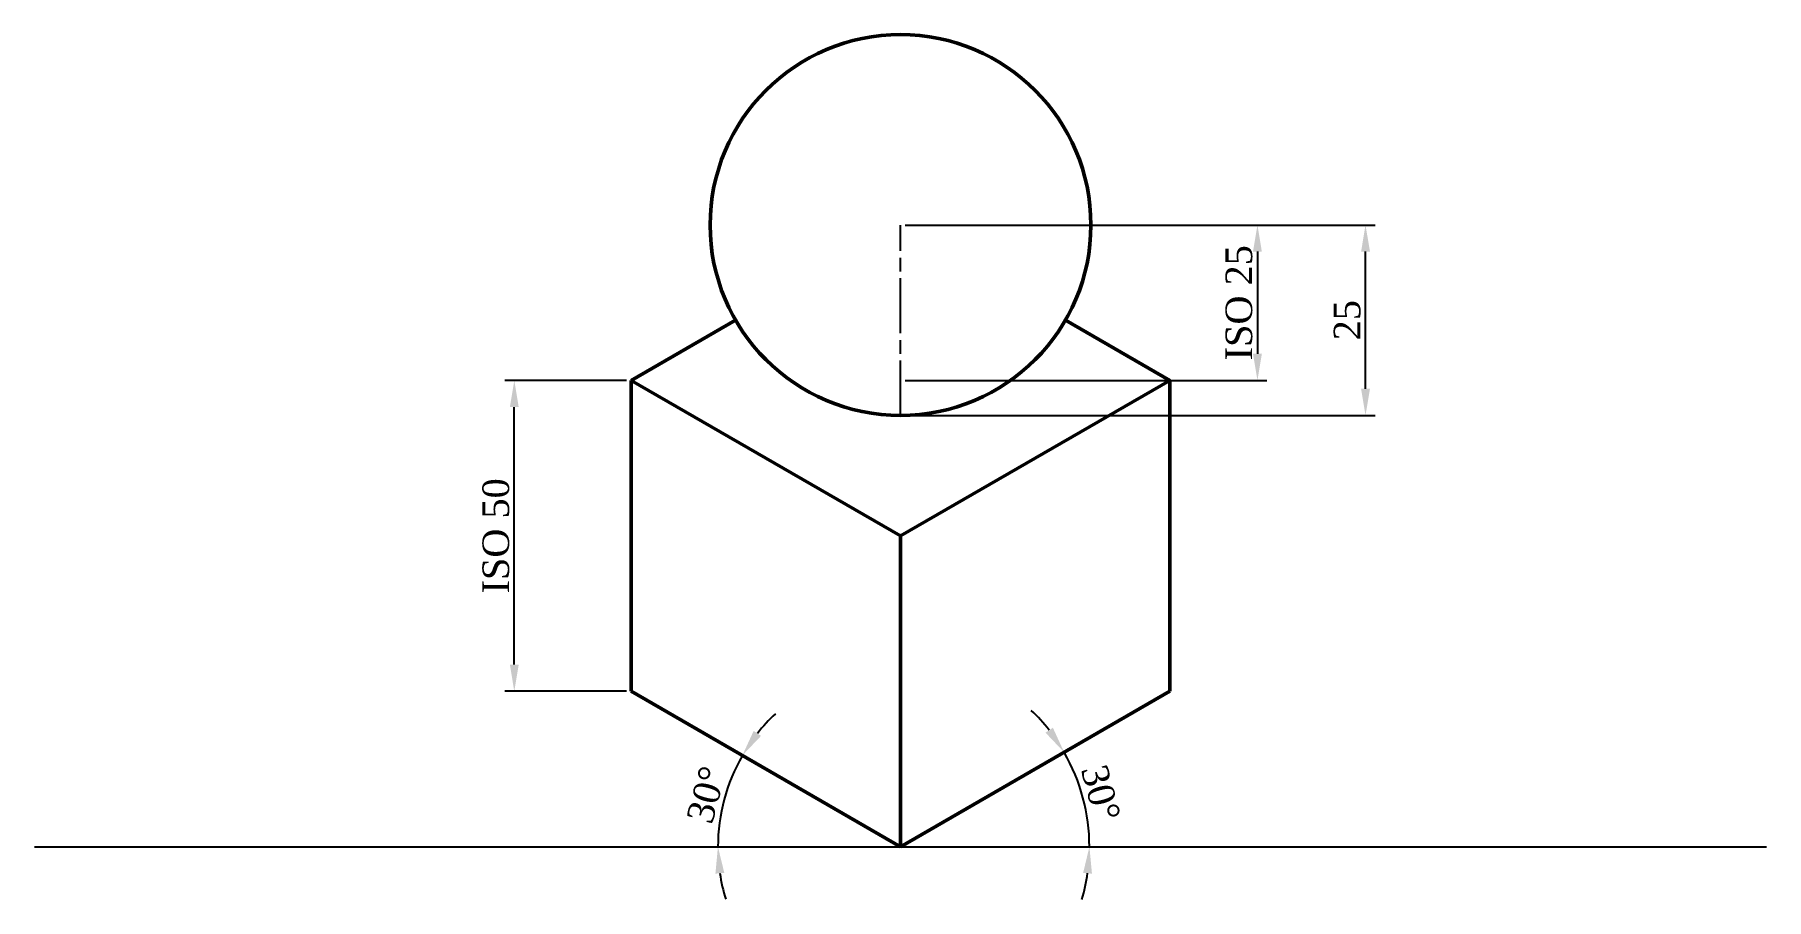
# Paper-space layout 'iso1' of a CAD drawing. Header units: millimetres. Extents: x 24 to 251, y 19 to 133.
import ezdxf

# ---------------------------------------------------------------- set-up
doc = ezdxf.new("R2010")
doc.units = ezdxf.units.MM
doc.linetypes.add('ACAD_ISO08W100', pattern=[36, 24, -3, 6, -3])
doc.styles.get("Standard").update_dxf_attribs({"font": 'times.ttf', "height": 3.5})
doc.dimstyles.new('ISO-25', dxfattribs={"dimtxt": 3.5, "dimasz": 3.5, "dimexe": 1.25, "dimexo": 0.625, "dimtad": 1, "dimtoh": 1, "dimdsep": 46, "dimtxsty": 'Standard', "dimcen": 2.5, "dimadec": 0, "dimazin": 2, "dimtfac": 1, "dimtmove": 0, "dimatfit": 3, "dimfxl": 1, "dimarcsym": 0})

# ---------------------------------------------------------------- blocks, each defined once
blk = doc.blocks.new('*D15')
at = {"color": 0, "lineweight": -2, "transparency": 16777216}
for start, end in [(133.2551, 141.6276), (150, 180), (188.3724, 196.7449)]:
    blk.add_arc((137.45, 25.92), 23.97, start, end, dxfattribs=at)
at = {"color": 0, "transparency": 16777216}
for points in [[(119.14, 40.47), (118.17, 41.13), (116.69, 37.91)], [(113.15, 22.39), (114.32, 22.47), (113.48, 25.92)]]:
    blk.add_solid(points, dxfattribs=at)
at = {"layer": 'Defpoints', "color": 0, "transparency": 16777216}
for p in [(102.1, 46.33), (114.92, 34.12), (23.76, 25.92), (137.45, 25.92), (251.15, 25.92)]:
    blk.add_point(p, dxfattribs=at)
at = {"color": 0, "transparency": 16777216, "insert": (111.97, 32.75), "char_height": 3.5, "attachment_point": 5, "rotation": 75}
blk.add_mtext('30°', dxfattribs=at)
blk = doc.blocks.new('*D16')
at = {"color": 0, "lineweight": -2, "transparency": 16777216}
for start, end in [(38.0904, 46.1808), (0, 30), (343.8192, 351.9096)]:
    blk.add_arc((137.45, 25.92), 24.81, start, end, dxfattribs=at)
at = {"color": 0, "transparency": 16777216}
for points in [[(157.46, 41.55), (156.49, 40.9), (158.94, 38.32)], [(161.43, 22.47), (162.59, 22.39), (162.26, 25.92)]]:
    blk.add_solid(points, dxfattribs=at)
at = {"layer": 'Defpoints', "color": 0, "transparency": 16777216}
for p in [(172.8, 46.33), (161.88, 30.23), (23.76, 25.92), (137.45, 25.92), (251.15, 25.92)]:
    blk.add_point(p, dxfattribs=at)
at = {"color": 0, "transparency": 16777216, "insert": (163.74, 32.96), "char_height": 3.5, "attachment_point": 5, "rotation": 285}
blk.add_mtext('30°', dxfattribs=at)
blk = doc.blocks.new('*D17')
at = {"color": 0, "lineweight": -2, "transparency": 16777216}
for p, q in [((138.08, 107.56), (199.76, 107.56)), ((198.51, 86.06), (198.51, 104.06)), ((138.08, 82.56), (199.76, 82.56))]:
    blk.add_line(p, q, dxfattribs=at)
at = {"color": 0, "transparency": 16777216}
for points in [[(197.93, 104.06), (199.1, 104.06), (198.51, 107.56)], [(197.93, 86.06), (199.1, 86.06), (198.51, 82.56)]]:
    blk.add_solid(points, dxfattribs=at)
at = {"layer": 'Defpoints', "color": 0, "transparency": 16777216}
for p in [(137.45, 107.56), (198.51, 107.56), (137.45, 82.56)]:
    blk.add_point(p, dxfattribs=at)
at = {"color": 0, "transparency": 16777216, "insert": (196.11, 95.06), "char_height": 3.5, "attachment_point": 5, "rotation": 90}
blk.add_mtext('25', dxfattribs=at)
blk = doc.blocks.new('*D18')
at = {"color": 0, "lineweight": -2, "transparency": 16777216}
for p, q in [((138.08, 107.56), (185.57, 107.56)), ((184.32, 104.06), (184.32, 90.65)), ((138.08, 87.15), (185.57, 87.15))]:
    blk.add_line(p, q, dxfattribs=at)
at = {"color": 0, "transparency": 16777216}
for points in [[(183.74, 104.06), (184.9, 104.06), (184.32, 107.56)], [(183.74, 90.65), (184.9, 90.65), (184.32, 87.15)]]:
    blk.add_solid(points, dxfattribs=at)
at = {"layer": 'Defpoints', "color": 0, "transparency": 16777216}
for p in [(137.45, 107.56), (137.45, 87.15), (184.32, 87.15)]:
    blk.add_point(p, dxfattribs=at)
at = {"color": 0, "transparency": 16777216, "insert": (181.9, 97.35), "char_height": 3.5, "attachment_point": 5, "rotation": 90}
blk.add_mtext('ISO 25', dxfattribs=at)
blk = doc.blocks.new('*D19')
at = {"color": 0, "lineweight": -2, "transparency": 16777216}
for p, q in [((101.48, 87.15), (85.49, 87.15)), ((86.74, 49.83), (86.74, 83.65)), ((101.48, 46.33), (85.49, 46.33))]:
    blk.add_line(p, q, dxfattribs=at)
at = {"color": 0, "transparency": 16777216}
for points in [[(86.16, 83.65), (87.32, 83.65), (86.74, 87.15)], [(86.16, 49.83), (87.32, 49.83), (86.74, 46.33)]]:
    blk.add_solid(points, dxfattribs=at)
at = {"layer": 'Defpoints', "color": 0, "transparency": 16777216}
for p in [(86.74, 87.15), (102.1, 87.15), (102.1, 46.33)]:
    blk.add_point(p, dxfattribs=at)
at = {"color": 0, "transparency": 16777216, "insert": (84.33, 66.74), "char_height": 3.5, "attachment_point": 5, "rotation": 90}
blk.add_mtext('ISO 50', dxfattribs=at)

psp = doc.layouts.new('iso1')

# ---------------------------------------------------------------- linework, layer by layer
at = {"linetype": 'ACAD_ISO08W100', "ltscale": 0.3}
psp.add_line((137.452, 82.559), (137.452, 107.559), dxfattribs=at)
at = {"lineweight": 50}
for p, q in [((115.801, 95.059), (102.101, 87.149)), ((172.803, 87.149), (159.102, 95.059)), ((102.101, 46.329), (102.101, 87.149)), ((102.101, 87.149), (137.452, 66.739)), ((137.452, 66.739), (172.803, 87.149)), ((172.803, 46.329), (172.803, 87.149)), ((137.452, 25.919), (137.452, 66.739)), ((102.101, 46.329), (137.452, 25.919)), ((137.452, 25.919), (172.803, 46.329))]:
    psp.add_line(p, q, dxfattribs=at)
psp.add_line((23.758, 25.919), (251.145, 25.919))
psp.add_circle((137.452, 107.559), 25, dxfattribs=at)

# ---------------------------------------------------------------- dimensions: what is measured, and where the dimension line sits
dim = psp.add_linear_dim(base=(198.512, 107.559), p1=(137.452, 82.559), p2=(137.452, 107.559), angle=90, dimstyle='ISO-25')
dim.commit()
dim.dimension.update_dxf_attribs({"geometry": '*D17', "text_midpoint": (196.107, 95.059)})
for base, p1, p2, text, picture, middle in [((184.319, 87.149), (137.452, 107.559), (137.452, 87.149), 'ISO 25', '*D18', (181.905, 97.354)), ((86.741, 87.149), (102.101, 46.329), (102.101, 87.149), 'ISO 50', '*D19', (84.327, 66.739))]:
    dim = psp.add_linear_dim(base=base, p1=p1, p2=p2, angle=90, text=text, dimstyle='ISO-25')
    dim.commit()
    dim.dimension.update_dxf_attribs({"geometry": picture, "text_midpoint": middle})
for base, line2, picture, middle in [((114.924, 34.119), ((102.101, 46.329), (137.452, 25.919)), '*D15', (111.972, 32.747)), ((161.882, 30.227), ((137.452, 25.919), (172.803, 46.329)), '*D16', (163.737, 32.963))]:
    dim = psp.add_angular_dim_2l(base=base, line1=((23.758, 25.919), (251.145, 25.919)), line2=line2, dimstyle='ISO-25')
    dim.commit()
    dim.dimension.update_dxf_attribs({"geometry": picture, "text_midpoint": middle})

doc.saveas('drawing.dxf')
